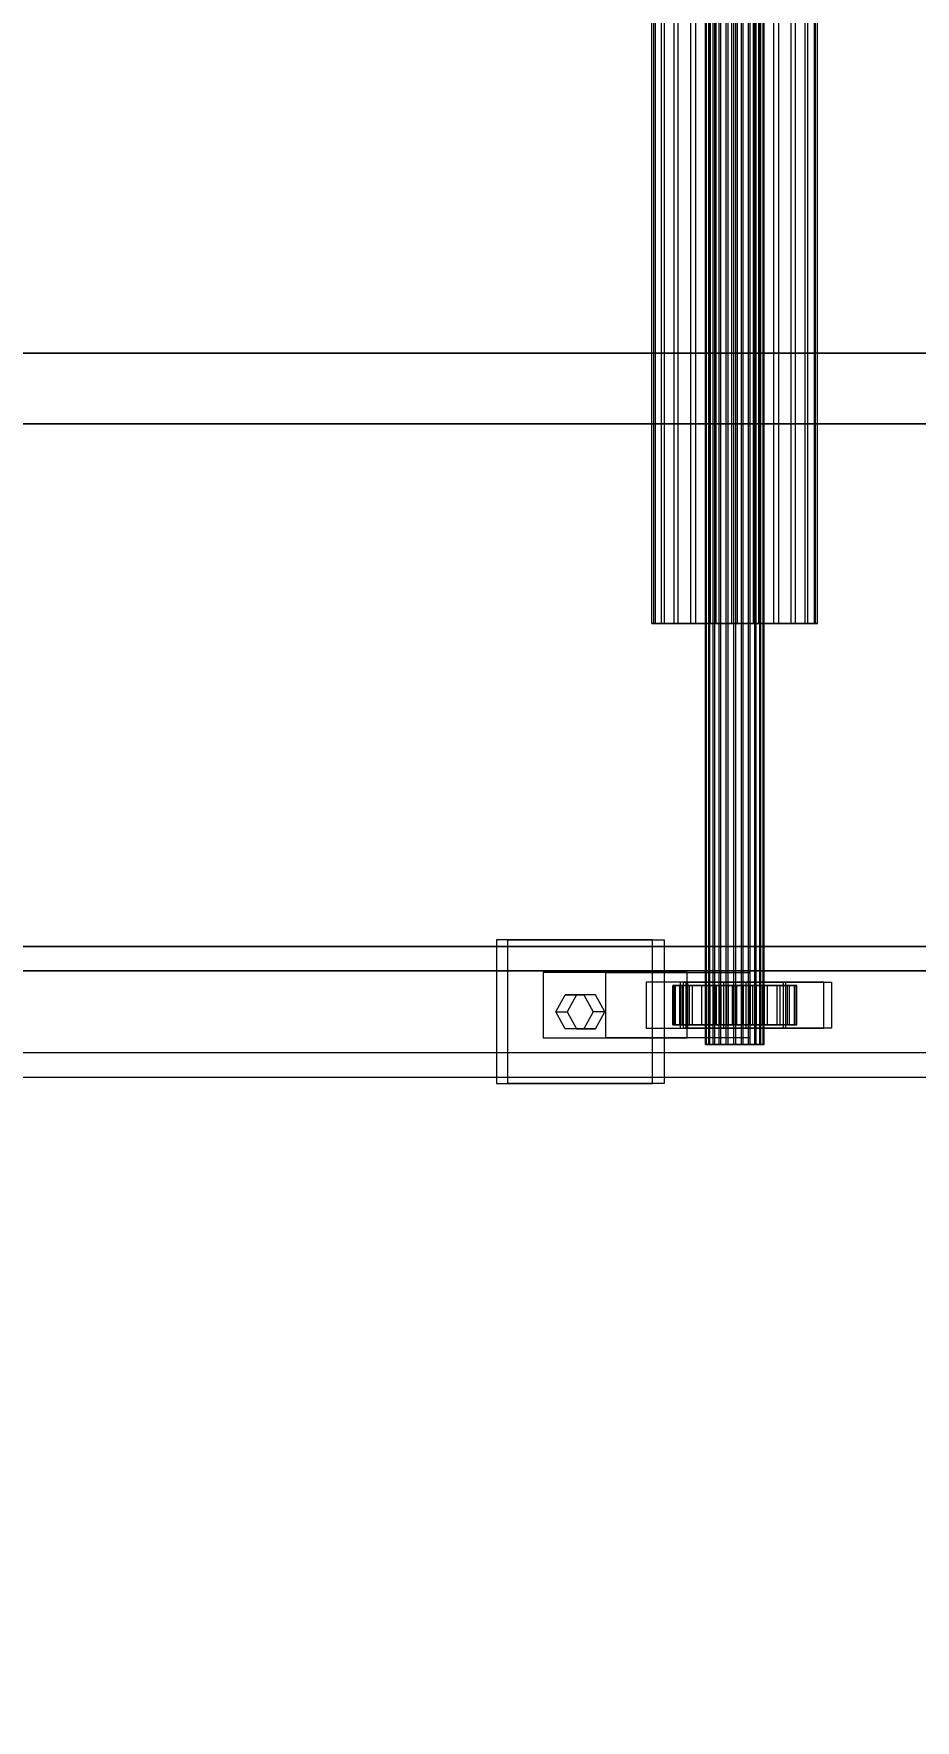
# Model space of a CAD drawing. Header units: millimetres. Extents: x -191664 to 191490, y -197311 to 10263.
# Drawn here: x 20450 to 20720, y -18647 to -18130 of the extents above; entities that cross this region are included whole.
import ezdxf

# ---------------------------------------------------------------- set-up
doc = ezdxf.new("R2010")
doc.units = ezdxf.units.MM
doc.layers.add('COTAS_INSTALACION_P', color=30, linetype='Continuous', lineweight=0)
doc.layers.add('superior_C02', color=7, linetype='Continuous', lineweight=0)
doc.dimstyles.new('PLANTA_100', dxfattribs={"dimtxt": 250, "dimasz": 150, "dimexe": 150, "dimexo": 80, "dimgap": 100, "dimtad": 1, "dimtih": 1, "dimtoh": 1, "dimdec": 1, "dimdsep": 46, "dimcen": 0.09, "dimclrd": 1, "dimclre": 1, "dimclrt": 1, "dimadec": 0, "dimazin": 0, "dimtfac": 1, "dimtdec": 4, "dimtofl": 0, "dimtmove": 0, "dimatfit": 3, "dimfxl": 1, "dimtolj": 1, "dimtzin": 0, "dimarcsym": 0})

# ---------------------------------------------------------------- blocks, each defined once
blk = doc.blocks.new('*D5')
at = {"layer": 'COTAS_INSTALACION_P', "color": 1, "lineweight": -2, "transparency": 16777216}
for p, q in [((-1000, -18080), (-1000, -25850)), ((60117.12, -18080), (60117.12, -25850)), ((-850, -25700), (59967.12, -25700))]:
    blk.add_line(p, q, dxfattribs=at)
at = {"layer": 'COTAS_INSTALACION_P', "color": 1, "transparency": 16777216}
for points in [[(-850, -25675), (-850, -25725), (-1000, -25700)], [(59967.12, -25675), (59967.12, -25725), (60117.12, -25700)]]:
    blk.add_solid(points, dxfattribs=at)
at = {"layer": 'Defpoints', "color": 0, "transparency": 16777216}
for p in [(-1000, -18000), (60117.12, -18000), (60117.12, -25700)]:
    blk.add_point(p, dxfattribs=at)

msp = doc.modelspace()

# ---------------------------------------------------------------- linework, layer by layer
at = {"layer": 'superior_C02', "color": 9, "true_color": 0xbac6cb}
for p, q in [((20655.39, -18440), (20655.39, -17560)), ((20655.61, -18440), (20655.61, -17560)), ((20655.78, -18440), (20655.78, -17560)), ((20656.44, -18440), (20656.44, -17560)), ((20656.75, -18440), (20656.75, -17560)), ((20657.8, -18440), (20657.8, -17560)), ((20658.24, -18440), (20658.24, -17560)), ((20659.61, -18440), (20659.61, -17560)), ((20660.16, -18440), (20660.16, -17560)), ((20661.75, -18440), (20661.75, -17560)), ((20662.36, -18440), (20662.36, -17560)), ((20664.07, -18440), (20664.07, -17560)), ((20664.7, -18440), (20664.7, -17560)), ((20666.41, -18440), (20666.41, -17560)), ((20667.01, -18440), (20667.01, -17560)), ((20668.61, -18440), (20668.61, -17560)), ((20669.15, -18440), (20669.15, -17560)), ((20670.52, -18440), (20670.52, -17560)), ((20670.96, -18440), (20670.96, -17560)), ((20672.02, -18440), (20672.02, -17560)), ((20672.33, -18440), (20672.33, -17560)), ((20672.99, -17560), (20672.99, -18440)), ((20673.15, -18440), (20673.15, -17560)), ((20673.38, -18440), (20673.38, -17560)), ((20655.78, -18440), (20655.39, -18440)), ((20655.39, -18440), (20655.61, -18440)), ((20655.61, -18440), (20656.44, -18440)), ((20656.75, -18440), (20655.78, -18440)), ((20656.44, -18440), (20657.8, -18440)), ((20658.24, -18440), (20656.75, -18440)), ((20657.8, -18440), (20659.61, -18440)), ((20660.16, -18440), (20658.24, -18440)), ((20659.61, -18440), (20661.75, -18440)), ((20662.36, -18440), (20660.16, -18440)), ((20661.75, -18440), (20664.07, -18440)), ((20664.7, -18440), (20662.36, -18440)), ((20664.07, -18440), (20666.41, -18440)), ((20667.01, -18440), (20664.7, -18440)), ((20666.41, -18440), (20668.61, -18440)), ((20669.15, -18440), (20667.01, -18440)), ((20668.61, -18440), (20670.52, -18440)), ((20670.96, -18440), (20669.15, -18440)), ((20670.52, -18440), (20672.02, -18440)), ((20672.33, -18440), (20670.96, -18440)), ((20672.02, -18440), (20672.99, -18440)), ((20673.15, -18440), (20672.33, -18440)), ((20672.99, -18440), (20673.38, -18440)), ((20673.38, -18440), (20673.15, -18440))]:
    msp.add_line(p, q, dxfattribs=at)
at = {"layer": 'superior_C02', "color": 252, "true_color": 0x83939a}
for p, q in [((20639, -18311.15), (20639, -17688.85)), ((20639.63, -18311.15), (20639.63, -17688.85)), ((20640.09, -18311.15), (20640.09, -17688.85)), ((20641.96, -18311.15), (20641.96, -17688.85)), ((20642.84, -18311.15), (20642.84, -17688.85)), ((20645.81, -18311.15), (20645.81, -17688.85)), ((20647.06, -18311.15), (20647.06, -17688.85)), ((20650.92, -18311.15), (20650.92, -17688.85)), ((20652.46, -18311.15), (20652.46, -17688.85)), ((20656.96, -18311.15), (20656.96, -17688.85)), ((20658.67, -18311.15), (20658.67, -17688.85)), ((20663.5, -18311.15), (20663.5, -17688.85)), ((20665.27, -18311.15), (20665.27, -17688.85)), ((20670.1, -18311.15), (20670.1, -17688.85)), ((20671.81, -18311.15), (20671.81, -17688.85)), ((20676.31, -18311.15), (20676.31, -17688.85)), ((20677.84, -18311.15), (20677.84, -17688.85)), ((20681.71, -18311.15), (20681.71, -17688.85)), ((20682.96, -18311.15), (20682.96, -17688.85)), ((20685.92, -18311.15), (20685.92, -17688.85)), ((20686.81, -18311.15), (20686.81, -17688.85)), ((20688.67, -17688.85), (20688.67, -18311.15)), ((20689.13, -18311.15), (20689.13, -17688.85)), ((20689.77, -18311.15), (20689.77, -17688.85)), ((20640.09, -18311.15), (20639, -18311.15)), ((20639, -18311.15), (20639.63, -18311.15)), ((20639.63, -18311.15), (20641.96, -18311.15)), ((20642.84, -18311.15), (20640.09, -18311.15)), ((20641.96, -18311.15), (20645.81, -18311.15)), ((20647.06, -18311.15), (20642.84, -18311.15)), ((20645.81, -18311.15), (20650.92, -18311.15)), ((20652.46, -18311.15), (20647.06, -18311.15)), ((20650.92, -18311.15), (20656.96, -18311.15)), ((20658.67, -18311.15), (20652.46, -18311.15)), ((20656.96, -18311.15), (20663.5, -18311.15)), ((20665.27, -18311.15), (20658.67, -18311.15)), ((20663.5, -18311.15), (20670.1, -18311.15)), ((20671.81, -18311.15), (20665.27, -18311.15)), ((20670.1, -18311.15), (20676.31, -18311.15)), ((20677.84, -18311.15), (20671.81, -18311.15)), ((20676.31, -18311.15), (20681.71, -18311.15)), ((20682.96, -18311.15), (20677.84, -18311.15)), ((20681.71, -18311.15), (20685.92, -18311.15)), ((20686.81, -18311.15), (20682.96, -18311.15)), ((20685.92, -18311.15), (20688.67, -18311.15)), ((20689.13, -18311.15), (20686.81, -18311.15)), ((20688.67, -18311.15), (20689.77, -18311.15)), ((20689.77, -18311.15), (20689.13, -18311.15))]:
    msp.add_line(p, q, dxfattribs=at)
at = {"layer": 'superior_C02', "color": 139, "true_color": 0x345e4e}
for p, q in [((20868.03, -18228.3), (19930.33, -18228.3)), ((19932.08, -18228.3), (20869.78, -18228.3))]:
    msp.add_line(p, q, dxfattribs=at)
at = {"layer": 'superior_C02', "color": 251, "true_color": 0x586d65}
for p, q in [((25411.09, -18250), (16335.43, -18250)), ((16336.9, -18250), (25412.56, -18250))]:
    msp.add_line(p, q, dxfattribs=at)
at = {"layer": 'superior_C02', "color": 139, "true_color": 0x354b57}
for p, q in [((20639.22, -18408), (20591.41, -18408)), ((20591.41, -18408), (20591.41, -18452)), ((20594.91, -18408), (20591.41, -18408)), ((20594.91, -18452), (20594.91, -18408)), ((20594.91, -18408), (20642.73, -18408)), ((20639.22, -18452), (20639.22, -18408)), ((20639.22, -18408), (20642.73, -18408)), ((20642.73, -18408), (20642.73, -18452)), ((21255.1, -18410), (20107.5, -18410)), ((20119.19, -18410), (21266.79, -18410)), ((21309.17, -18410), (20161.57, -18410)), ((20176.18, -18410), (21323.78, -18410)), ((21314.39, -18417.5), (20111.26, -18417.5)), ((20115.43, -18417.5), (21318.56, -18417.5)), ((20624.88, -18418), (20605.75, -18418)), ((20605.75, -18418), (20605.75, -18438)), ((20649.85, -18418), (20605.75, -18418)), ((20624.88, -18438), (20624.88, -18418)), ((20624.88, -18418), (20668.98, -18418)), ((20649.85, -18438), (20649.85, -18418)), ((20649.85, -18418), (20668.98, -18418)), ((20668.98, -18418), (20668.98, -18438)), ((20648.68, -18421), (20637.21, -18421)), ((20637.21, -18421), (20637.21, -18435)), ((20649.48, -18421), (20637.21, -18421)), ((20691.64, -18421), (20647.65, -18421)), ((20647.65, -18421), (20647.65, -18435)), ((20649.99, -18421), (20647.65, -18421)), ((20648.68, -18435), (20648.68, -18421)), ((20648.68, -18421), (20660.96, -18421)), ((20649.48, -18435), (20649.48, -18421)), ((20649.48, -18421), (20660.96, -18421)), ((20649.99, -18435), (20649.99, -18421)), ((20649.99, -18421), (20693.98, -18421)), ((20660.96, -18421), (20660.96, -18435)), ((20679.28, -18421), (20667.81, -18421)), ((20667.81, -18421), (20667.81, -18435)), ((20680.08, -18421), (20667.81, -18421)), ((20679.28, -18435), (20679.28, -18421)), ((20679.28, -18421), (20691.56, -18421)), ((20680.08, -18435), (20680.08, -18421)), ((20680.08, -18421), (20691.56, -18421)), ((20691.56, -18421), (20691.56, -18435)), ((20691.64, -18435), (20691.64, -18421)), ((20691.64, -18421), (20693.98, -18421)), ((20693.98, -18421), (20693.98, -18435)), ((20605.75, -18438), (20624.88, -18438)), ((20605.75, -18438), (20649.85, -18438)), ((20668.98, -18438), (20624.88, -18438)), ((20637.21, -18435), (20648.68, -18435)), ((20637.21, -18435), (20649.48, -18435)), ((20647.65, -18435), (20691.64, -18435)), ((20647.65, -18435), (20649.99, -18435)), ((20660.96, -18435), (20648.68, -18435)), ((20660.96, -18435), (20649.48, -18435)), ((20668.98, -18438), (20649.85, -18438)), ((20693.98, -18435), (20649.99, -18435)), ((20667.81, -18435), (20679.28, -18435)), ((20667.81, -18435), (20680.08, -18435)), ((20691.56, -18435), (20679.28, -18435)), ((20691.56, -18435), (20680.08, -18435)), ((20693.98, -18435), (20691.64, -18435)), ((20111.26, -18442.5), (21314.39, -18442.5)), ((20115.43, -18442.5), (21318.56, -18442.5)), ((20107.5, -18450), (21255.1, -18450)), ((20119.19, -18450), (21266.79, -18450)), ((20161.57, -18450), (21309.17, -18450)), ((20176.18, -18450), (21323.78, -18450)), ((20591.41, -18452), (20639.22, -18452)), ((20591.41, -18452), (20594.91, -18452)), ((20642.73, -18452), (20594.91, -18452)), ((20642.73, -18452), (20639.22, -18452))]:
    msp.add_line(p, q, dxfattribs=at)
at = {"layer": 'superior_C02', "color": 155, "true_color": 0x617580}
for p, q in [((20645.87, -18422), (20645.39, -18422)), ((20645.39, -18422), (20655.39, -18422)), ((20645.39, -18434), (20645.39, -18422)), ((20645.39, -18422), (20646.21, -18422)), ((20647.61, -18422), (20645.87, -18422)), ((20645.87, -18422), (20655.61, -18422)), ((20645.87, -18434), (20645.87, -18422)), ((20646.21, -18422), (20655.78, -18422)), ((20646.21, -18434), (20646.21, -18422)), ((20646.21, -18422), (20648.27, -18422)), ((20650.49, -18422), (20647.61, -18422)), ((20647.61, -18422), (20656.44, -18422)), ((20647.61, -18434), (20647.61, -18422)), ((20648.27, -18422), (20656.75, -18422)), ((20648.27, -18434), (20648.27, -18422)), ((20648.27, -18422), (20651.42, -18422)), ((20654.32, -18422), (20650.49, -18422)), ((20650.49, -18422), (20657.8, -18422)), ((20650.49, -18434), (20650.49, -18422)), ((20651.42, -18422), (20658.24, -18422)), ((20651.42, -18434), (20651.42, -18422)), ((20651.42, -18422), (20655.46, -18422)), ((20658.83, -18422), (20654.32, -18422)), ((20654.32, -18422), (20659.61, -18422)), ((20654.32, -18434), (20654.32, -18422)), ((20655.39, -18422), (20655.61, -18422)), ((20655.39, -18422), (20655.39, -18434)), ((20655.78, -18422), (20655.39, -18422)), ((20655.46, -18422), (20660.16, -18422)), ((20655.46, -18434), (20655.46, -18422)), ((20655.46, -18422), (20660.11, -18422)), ((20655.61, -18422), (20656.44, -18422)), ((20655.61, -18422), (20655.61, -18434)), ((20655.78, -18422), (20655.78, -18434)), ((20656.75, -18422), (20655.78, -18422)), ((20656.44, -18422), (20657.8, -18422)), ((20656.44, -18422), (20656.44, -18434)), ((20656.75, -18422), (20656.75, -18434)), ((20658.24, -18422), (20656.75, -18422)), ((20657.8, -18422), (20659.61, -18422)), ((20657.8, -18422), (20657.8, -18434)), ((20658.24, -18422), (20658.24, -18434)), ((20660.16, -18422), (20658.24, -18422)), ((20663.72, -18422), (20658.83, -18422)), ((20658.83, -18422), (20661.75, -18422)), ((20658.83, -18434), (20658.83, -18422)), ((20659.61, -18422), (20661.75, -18422)), ((20659.61, -18422), (20659.61, -18434)), ((20660.11, -18422), (20662.36, -18422)), ((20660.11, -18434), (20660.11, -18422)), ((20660.11, -18422), (20665.04, -18422)), ((20660.16, -18422), (20660.16, -18434)), ((20662.36, -18422), (20660.16, -18422)), ((20661.75, -18422), (20664.07, -18422)), ((20661.75, -18422), (20661.75, -18434)), ((20662.36, -18422), (20662.36, -18434)), ((20664.7, -18422), (20662.36, -18422)), ((20668.66, -18422), (20663.72, -18422)), ((20663.72, -18422), (20664.07, -18422)), ((20663.72, -18434), (20663.72, -18422)), ((20664.07, -18422), (20666.41, -18422)), ((20664.07, -18422), (20664.07, -18434)), ((20665.04, -18422), (20664.7, -18422)), ((20664.7, -18422), (20664.7, -18434)), ((20667.01, -18422), (20664.7, -18422)), ((20665.04, -18434), (20665.04, -18422)), ((20665.04, -18422), (20669.94, -18422)), ((20668.66, -18422), (20666.41, -18422)), ((20666.41, -18422), (20668.61, -18422)), ((20666.41, -18422), (20666.41, -18434)), ((20669.94, -18422), (20667.01, -18422)), ((20667.01, -18422), (20667.01, -18434)), ((20669.15, -18422), (20667.01, -18422)), ((20673.3, -18422), (20668.61, -18422)), ((20668.61, -18422), (20670.52, -18422)), ((20668.61, -18422), (20668.61, -18434)), ((20673.3, -18422), (20668.66, -18422)), ((20668.66, -18434), (20668.66, -18422)), ((20674.45, -18422), (20669.15, -18422)), ((20669.15, -18422), (20669.15, -18434)), ((20670.96, -18422), (20669.15, -18422)), ((20669.94, -18434), (20669.94, -18422)), ((20669.94, -18422), (20674.45, -18422)), ((20677.34, -18422), (20670.52, -18422)), ((20670.52, -18422), (20672.02, -18422)), ((20670.52, -18422), (20670.52, -18434)), ((20678.28, -18422), (20670.96, -18422)), ((20670.96, -18422), (20670.96, -18434)), ((20672.33, -18422), (20670.96, -18422)), ((20680.5, -18422), (20672.02, -18422)), ((20672.02, -18422), (20672.99, -18422)), ((20672.02, -18422), (20672.02, -18434)), ((20681.16, -18422), (20672.33, -18422)), ((20672.33, -18422), (20672.33, -18434)), ((20673.15, -18422), (20672.33, -18422)), ((20672.99, -18422), (20682.55, -18422)), ((20672.99, -18434), (20672.99, -18422)), ((20672.99, -18422), (20673.38, -18422)), ((20682.89, -18422), (20673.15, -18422)), ((20673.15, -18422), (20673.15, -18434)), ((20673.38, -18422), (20673.15, -18422)), ((20677.34, -18422), (20673.3, -18422)), ((20673.3, -18434), (20673.3, -18422)), ((20683.37, -18422), (20673.38, -18422)), ((20673.38, -18422), (20673.38, -18434)), ((20674.45, -18434), (20674.45, -18422)), ((20674.45, -18422), (20678.28, -18422)), ((20680.5, -18422), (20677.34, -18422)), ((20677.34, -18434), (20677.34, -18422)), ((20678.28, -18434), (20678.28, -18422)), ((20678.28, -18422), (20681.16, -18422)), ((20682.55, -18422), (20680.5, -18422)), ((20680.5, -18434), (20680.5, -18422)), ((20681.16, -18434), (20681.16, -18422)), ((20681.16, -18422), (20682.89, -18422)), ((20682.55, -18422), (20682.55, -18434)), ((20683.37, -18422), (20682.55, -18422)), ((20682.89, -18434), (20682.89, -18422)), ((20682.89, -18422), (20683.37, -18422)), ((20683.37, -18434), (20683.37, -18422)), ((20655.39, -18434), (20645.39, -18434)), ((20645.39, -18434), (20645.87, -18434)), ((20646.21, -18434), (20645.39, -18434)), ((20655.61, -18434), (20645.87, -18434)), ((20645.87, -18434), (20647.61, -18434)), ((20655.78, -18434), (20646.21, -18434)), ((20648.27, -18434), (20646.21, -18434)), ((20656.44, -18434), (20647.61, -18434)), ((20647.61, -18434), (20650.49, -18434)), ((20656.75, -18434), (20648.27, -18434)), ((20651.42, -18434), (20648.27, -18434)), ((20657.8, -18434), (20650.49, -18434)), ((20650.49, -18434), (20654.32, -18434)), ((20658.24, -18434), (20651.42, -18434)), ((20655.46, -18434), (20651.42, -18434)), ((20659.61, -18434), (20654.32, -18434)), ((20654.32, -18434), (20658.83, -18434)), ((20655.61, -18434), (20655.39, -18434)), ((20655.39, -18434), (20655.78, -18434)), ((20660.16, -18434), (20655.46, -18434)), ((20660.11, -18434), (20655.46, -18434)), ((20656.44, -18434), (20655.61, -18434)), ((20655.78, -18434), (20656.75, -18434)), ((20657.8, -18434), (20656.44, -18434)), ((20656.75, -18434), (20658.24, -18434)), ((20659.61, -18434), (20657.8, -18434)), ((20658.24, -18434), (20660.16, -18434)), ((20661.75, -18434), (20658.83, -18434)), ((20658.83, -18434), (20663.72, -18434)), ((20661.75, -18434), (20659.61, -18434)), ((20662.36, -18434), (20660.11, -18434)), ((20665.04, -18434), (20660.11, -18434)), ((20660.16, -18434), (20662.36, -18434)), ((20664.07, -18434), (20661.75, -18434)), ((20662.36, -18434), (20664.7, -18434)), ((20664.07, -18434), (20663.72, -18434)), ((20663.72, -18434), (20668.66, -18434)), ((20666.41, -18434), (20664.07, -18434)), ((20664.7, -18434), (20665.04, -18434)), ((20664.7, -18434), (20667.01, -18434)), ((20669.94, -18434), (20665.04, -18434)), ((20668.61, -18434), (20666.41, -18434)), ((20666.41, -18434), (20668.66, -18434)), ((20667.01, -18434), (20669.94, -18434)), ((20667.01, -18434), (20669.15, -18434)), ((20670.52, -18434), (20668.61, -18434)), ((20668.61, -18434), (20673.3, -18434)), ((20668.66, -18434), (20673.3, -18434)), ((20669.15, -18434), (20674.45, -18434)), ((20669.15, -18434), (20670.96, -18434)), ((20674.45, -18434), (20669.94, -18434)), ((20672.02, -18434), (20670.52, -18434)), ((20670.52, -18434), (20677.34, -18434)), ((20670.96, -18434), (20678.28, -18434)), ((20670.96, -18434), (20672.33, -18434)), ((20672.99, -18434), (20672.02, -18434)), ((20672.02, -18434), (20680.5, -18434)), ((20672.33, -18434), (20681.16, -18434)), ((20672.33, -18434), (20673.15, -18434)), ((20682.55, -18434), (20672.99, -18434)), ((20673.38, -18434), (20672.99, -18434)), ((20673.15, -18434), (20682.89, -18434)), ((20673.15, -18434), (20673.38, -18434)), ((20673.3, -18434), (20677.34, -18434)), ((20673.38, -18434), (20683.37, -18434)), ((20678.28, -18434), (20674.45, -18434)), ((20677.34, -18434), (20680.5, -18434)), ((20681.16, -18434), (20678.28, -18434)), ((20680.5, -18434), (20682.55, -18434)), ((20682.89, -18434), (20681.16, -18434)), ((20682.55, -18434), (20683.37, -18434)), ((20683.37, -18434), (20682.89, -18434))]:
    msp.add_line(p, q, dxfattribs=at)
at = {"layer": 'superior_C02', "color": 9, "true_color": 0xbdc8cc}
for p, q in [((20609.58, -18430), (20612.45, -18424.8)), ((20612.45, -18424.8), (20618.18, -18424.8)), ((20615.95, -18424.8), (20612.45, -18424.8)), ((20615.95, -18424.8), (20613.08, -18430)), ((20621.69, -18424.8), (20615.95, -18424.8)), ((20618.18, -18424.8), (20621.05, -18430)), ((20621.69, -18424.8), (20618.18, -18424.8)), ((20624.56, -18430), (20621.69, -18424.8)), ((20612.45, -18435.2), (20609.58, -18430)), ((20609.58, -18430), (20613.08, -18430)), ((20613.08, -18430), (20615.95, -18435.2)), ((20621.05, -18430), (20618.18, -18435.2)), ((20624.56, -18430), (20621.05, -18430)), ((20621.69, -18435.2), (20624.56, -18430)), ((20618.18, -18435.2), (20612.45, -18435.2)), ((20615.95, -18435.2), (20612.45, -18435.2)), ((20615.95, -18435.2), (20621.69, -18435.2)), ((20621.69, -18435.2), (20618.18, -18435.2))]:
    msp.add_line(p, q, dxfattribs=at)

# ---------------------------------------------------------------- dimensions: what is measured, and where the dimension line sits
at = {"layer": 'COTAS_INSTALACION_P'}
dim = msp.add_aligned_dim(p1=(-1000, -18000), p2=(60117.12, -18000), distance=-7700, text='<> P', dimstyle='PLANTA_100', dxfattribs=at)
dim.commit()
dim.dimension.update_dxf_attribs({"geometry": '*D5', "text_midpoint": (29558.56, -25700)})

doc.saveas('drawing.dxf')
